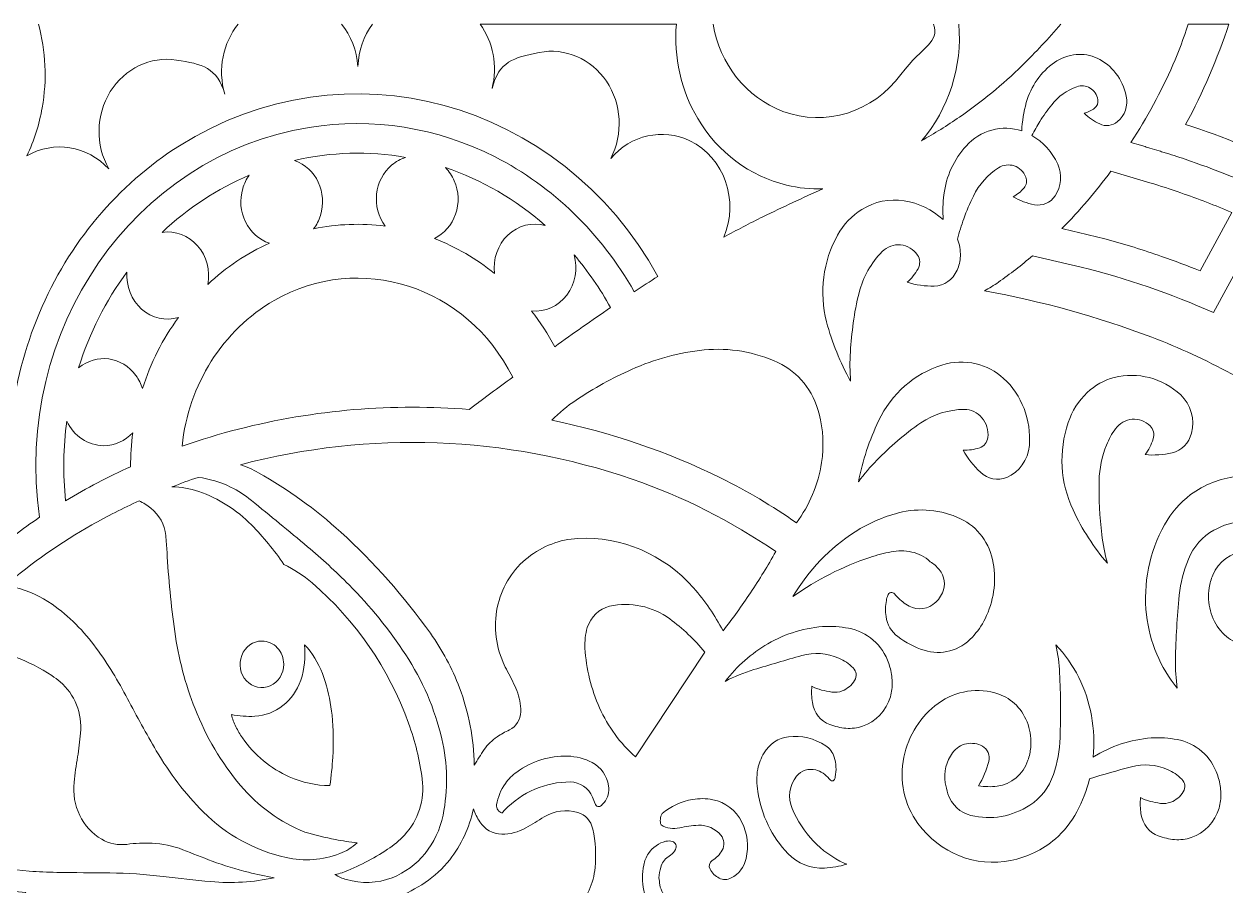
# Model space of a CAD drawing. Header units: millimetres. Extents: x -1202 to 1200, y -590 to 590.
# Drawn here: x -197 to 628, y -2 to 590 of the extents above; entities that cross this region are included whole.
import ezdxf

# ---------------------------------------------------------------- set-up
doc = ezdxf.new("R2010")
doc.units = ezdxf.units.MM
doc.header["$MEASUREMENT"] = 0
doc.layers.add('Layer 1', color=7, linetype='Continuous')

msp = doc.modelspace()

# ---------------------------------------------------------------- linework, layer by layer
at = {"layer": 'Layer 1', "color": 250, "lineweight": 20}
for points, knots in [([(-187.5674, 589.9734), (-182.5279, 571.38), (-181.6278, 551.7219), (-185.0285, 532.5767), (-187.0055, 521.092), (-190.5243, 509.9692), (-195.486, 499.5574), (-176.9755, 510.2104), (-154.076, 506.5473), (-139.3211, 490.5741), (-148.6107, 506.9663), (-148.2061, 527.5994), (-138.2829, 543.5662), (-128.3522, 559.533), (-110.6814, 567.9831), (-92.8808, 565.2785), (-75.0802, 562.5677), (-64.9357, 560.1107), (-59.6078, 541.8203), (-64.8137, 558.9809), (-60.8712, 577.1092), (-50.45, 589.9734)], [0, 0, 0, 0, 0.14285714, 0.14285714, 0.14285714, 0.28571429, 0.28571429, 0.28571429, 0.42857143, 0.42857143, 0.42857143, 0.57142857, 0.57142857, 0.57142857, 0.71428571, 0.71428571, 0.71428571, 0.85714286, 0.85714286, 0.85714286, 1, 1, 1, 1]), ([(20.3431, 589.9734), (26.838, 581.9786), (30.9369, 571.8669), (31.7537, 560.9488), (32.1584, 571.6683), (35.7412, 581.7764), (41.7406, 589.9734)], [0, 0, 0, 0, 0.5, 0.5, 0.5, 1, 1, 1, 1]), ([(115.5204, 589.9734), (115.5204, 589.9734), (250.2993, 589.9734), (250.2993, 589.9734), (248.3685, 567.3437), (253.4633, 544.526), (265.0006, 525.117), (278.8243, 501.8747), (300.7468, 485.4317), (325.9515, 479.4005), (334.1342, 477.4387), (342.5308, 476.6198), (350.9196, 476.9499), (337.1342, 470.7282), (323.4174, 464.3224), (309.7692, 457.7453), (300.701, 453.2377), (291.7244, 448.5334), (282.8317, 443.6322), (293.5945, 468.7221), (283.2134, 498.3512), (259.6575, 509.8105), (240.9943, 518.7303), (219.0565, 513.8672), (205.2863, 497.7607), (213.9728, 514.5275), (212.8127, 535.1225), (202.3093, 550.664), (191.8061, 566.2054), (173.8376, 573.919), (156.1439, 570.4717), (138.4578, 567.0308), (128.4126, 564.1421), (123.7564, 545.6485), (127.8478, 561.361), (124.4702, 577.7163), (115.5204, 589.9734)], [0, 0, 0, 0, 0.08333333, 0.08333333, 0.08333333, 0.16666667, 0.16666667, 0.16666667, 0.25, 0.25, 0.25, 0.33333333, 0.33333333, 0.33333333, 0.41666667, 0.41666667, 0.41666667, 0.5, 0.5, 0.5, 0.58333333, 0.58333333, 0.58333333, 0.66666667, 0.66666667, 0.66666667, 0.75, 0.75, 0.75, 0.83333333, 0.83333333, 0.83333333, 0.91666667, 0.91666667, 0.91666667, 1, 1, 1, 1]), ([(275.5606, 589.9734), (280.0539, 562.5662), (298.1597, 539.3899), (323.4555, 530.0563), (352.7745, 519.2382), (385.3071, 529.396), (404.5046, 555.3556), (419.7936, 576.0352), (431.2525, 576.5653), (426.8252, 589.9734)], [0, 0, 0, 0, 0.33333333, 0.33333333, 0.33333333, 0.66666667, 0.66666667, 0.66666667, 1, 1, 1, 1]), ([(418.5267, 509.8676), (427.4575, 514.8957), (436.1899, 520.3238), (444.7008, 526.1201), (459.9367, 536.6081), (474.3099, 548.4546), (487.668, 561.5265), (496.9258, 570.5868), (505.7945, 580.0777), (514.2538, 589.9734)], [0, 0, 0, 0, 0.33333333, 0.33333333, 0.33333333, 0.66666667, 0.66666667, 0.66666667, 1, 1, 1, 1]), ([(601.5513, 589.9734), (601.5513, 589.9734), (629.5849, 589.9734), (629.5849, 589.9734), (621.7046, 566.0986), (611.7766, 543.0372), (599.9291, 521.0793), (626.1033, 512.4515), (651.7507, 502.1032), (676.7265, 490.0979), (701.7175, 478.0926), (725.8155, 464.0939), (748.8294, 448.2223), (748.8294, 448.2223), (734.3951, 430.8588), (734.3951, 430.8588), (721.6858, 439.512), (708.6179, 447.543), (695.2293, 454.9392), (693.6187, 455.828), (692.008, 456.7104), (690.3898, 457.5865), (690.3898, 457.5865), (640.5223, 381.6187), (640.5223, 381.6187), (661.315, 371.0228), (681.3293, 358.7572), (700.3893, 344.9299), (693.7256, 346.3393), (686.9091, 343.4062), (683.0314, 337.4639), (679.1538, 331.5279), (678.9477, 323.7001), (682.5124, 317.5419), (649.6974, 341.4445), (614.1344, 360.7507), (576.6861, 374.978), (539.3217, 389.1672), (500.8582, 399.833), (461.7457, 406.8355), (465.0662, 408.6258), (468.295, 410.6129), (471.4017, 412.8032), (479.4623, 418.4599), (487.2711, 424.5101), (494.805, 430.9413), (494.805, 430.9413), (511.4835, 427.0559), (511.4835, 427.0559), (511.4835, 427.0559), (528.1696, 423.1769), (528.1696, 423.1769), (559.229, 415.4443), (589.6243, 404.9817), (619.0579, 391.9035), (619.0579, 391.9035), (662.4677, 471.7377), (662.4677, 471.7377), (643.1634, 480.8797), (623.424, 488.9425), (603.3258, 495.8879), (598.3414, 497.6211), (593.334, 499.2908), (588.3038, 500.9033), (587.2274, 501.2334), (586.1512, 501.5572), (585.0673, 501.881), (583.991, 502.2111), (582.9071, 502.5413), (581.8308, 502.865), (581.8308, 502.865), (575.3503, 504.8331), (575.3503, 504.8331), (574.274, 505.1569), (573.1977, 505.487), (572.1138, 505.8172), (571.0376, 506.1409), (569.9537, 506.4711), (568.8773, 506.7949), (568.8773, 506.7949), (562.3968, 508.7629), (562.3968, 508.7629), (573.3428, 525.6503), (582.9758, 543.4519), (591.2197, 561.9963), (595.2518, 571.0711), (598.7014, 580.4166), (601.5513, 589.9734)], [0, 0, 0, 0, 0.03448276, 0.03448276, 0.03448276, 0.06896552, 0.06896552, 0.06896552, 0.10344828, 0.10344828, 0.10344828, 0.13793103, 0.13793103, 0.13793103, 0.17241379, 0.17241379, 0.17241379, 0.20689655, 0.20689655, 0.20689655, 0.24137931, 0.24137931, 0.24137931, 0.27586207, 0.27586207, 0.27586207, 0.31034483, 0.31034483, 0.31034483, 0.34482759, 0.34482759, 0.34482759, 0.37931034, 0.37931034, 0.37931034, 0.4137931, 0.4137931, 0.4137931, 0.44827586, 0.44827586, 0.44827586, 0.48275862, 0.48275862, 0.48275862, 0.51724138, 0.51724138, 0.51724138, 0.55172414, 0.55172414, 0.55172414, 0.5862069, 0.5862069, 0.5862069, 0.62068966, 0.62068966, 0.62068966, 0.65517241, 0.65517241, 0.65517241, 0.68965517, 0.68965517, 0.68965517, 0.72413793, 0.72413793, 0.72413793, 0.75862069, 0.75862069, 0.75862069, 0.79310345, 0.79310345, 0.79310345, 0.82758621, 0.82758621, 0.82758621, 0.86206897, 0.86206897, 0.86206897, 0.89655172, 0.89655172, 0.89655172, 0.93103448, 0.93103448, 0.93103448, 0.96551724, 0.96551724, 0.96551724, 1, 1, 1, 1]), ([(-204.2259, 238.9901), (-198.5239, 243.2945), (-192.7227, 247.4402), (-186.8222, 251.4271), (-205.119, 379.7395), (-122.2761, 499.5574), (-1.7789, 519.0477), (41.7226, 526.082), (86.2011, 519.0223), (125.886, 498.7829), (165.5251, 478.5624), (198.7218, 446.3939), (221.3389, 406.2578), (226.7661, 409.8257), (232.2161, 413.3429), (237.6967, 416.8219), (170.2119, 538.1762), (23.1282, 578.2996), (-90.8351, 506.4393), (-133.245, 479.6925), (-166.8386, 439.5945), (-186.9673, 391.6749), (-207.0731, 343.8062), (-213.0957, 290.5728), (-204.2259, 238.9901)], [0, 0, 0, 0, 0.125, 0.125, 0.125, 0.25, 0.25, 0.25, 0.375, 0.375, 0.375, 0.5, 0.5, 0.5, 0.625, 0.625, 0.625, 0.75, 0.75, 0.75, 0.875, 0.875, 0.875, 1, 1, 1, 1]), ([(433.5106, 455.72), (433.129, 461.4402), (433.2892, 467.1857), (433.9915, 472.8677), (435.5562, 485.4507), (440.8918, 497.164), (449.2121, 506.2616), (454.0591, 511.5627), (460.1885, 515.3528), (466.921, 517.2066), (473.6612, 519.0668), (480.7523, 518.8636), (487.3932, 516.6226), (487.7138, 523.2061), (488.7748, 529.7325), (490.5381, 536.0557), (493.7058, 547.3944), (500.568, 557.1586), (509.8958, 563.5898), (514.3765, 566.6752), (519.4983, 568.5417), (524.811, 569.0306), (529.6809, 569.4813), (534.5815, 568.6243), (539.0698, 566.5483), (549.2982, 561.8185), (556.7712, 552.1368), (559.1603, 540.5315), (560.5114, 533.9607), (558.2061, 527.1422), (553.2216, 522.9966), (549.718, 520.0762), (544.9855, 519.4604), (540.9247, 521.384), (537.0393, 523.2251), (533.4365, 525.6884), (530.2611, 528.6977), (532.8029, 529.4151), (535.215, 530.5896), (537.3828, 532.1767), (539.1613, 533.4845), (540.0468, 535.7827), (539.6423, 538.0429), (539.0393, 541.4013), (537.1004, 544.3217), (534.3144, 546.0358), (531.5359, 547.7499), (528.1925, 548.0991), (525.1545, 546.9944), (518.4907, 544.5566), (512.5522, 540.2712), (507.957, 534.5765), (505.0335, 530.9514), (502.3314, 527.1232), (499.8734, 523.1236), (497.9346, 519.9746), (496.0721, 516.7686), (494.2935, 513.5117), (502.0107, 509.0931), (508.2394, 502.2111), (512.0865, 493.8309), (515.3229, 486.7839), (514.6513, 478.4164), (510.3308, 472.0614), (507.0791, 467.2746), (501.5375, 464.9002), (496.0797, 465.9477), (491.0037, 466.9317), (486.1108, 468.7728), (481.592, 471.4202), (484.3705, 472.9629), (486.8818, 475.0072), (489.0115, 477.4578), (490.7671, 479.483), (491.2251, 482.4224), (490.187, 484.9428), (488.6755, 488.6123), (485.7597, 491.4121), (482.1797, 492.631), (478.5922, 493.8563), (474.6916, 493.3802), (471.4627, 491.3296), (464.135, 486.6887), (458.1582, 479.9845), (454.1812, 471.9535), (451.6852, 466.9063), (449.4945, 461.6941), (447.6243, 456.3422), (446.0138, 451.7394), (444.5406, 447.0795), (443.1971, 442.3815), (444.7238, 438.6993), (445.4412, 434.6933), (445.2886, 430.6683), (445.113, 427.3099), (444.3268, 424.0213), (442.9757, 420.9739), (440.1133, 414.511), (434.0755, 410.3273), (427.3735, 410.1495), (421.1067, 409.9844), (414.8628, 410.8478), (408.8478, 412.7143), (411.8019, 415.3617), (414.3055, 418.536), (416.252, 422.0849), (417.8626, 425.0307), (417.6794, 428.7066), (415.794, 431.4492), (413.0461, 435.4361), (408.8325, 437.9819), (404.2069, 438.4263), (399.5887, 438.8771), (395.0089, 437.1947), (391.6274, 433.8045), (383.979, 426.1227), (378.4678, 416.3394), (375.6969, 405.534), (373.9566, 398.741), (372.6283, 391.84), (371.7277, 384.8629), (370.8651, 378.2539), (370.2239, 371.6132), (369.7889, 364.9535), (369.3538, 358.2874), (369.3996, 351.596), (369.911, 344.9363), (362.7205, 357.6462), (357.1789, 371.3403), (353.4462, 385.6374), (348.2022, 405.7372), (350.9349, 427.2527), (361.0184, 445.1432), (365.1021, 452.3934), (370.8346, 458.4309), (377.6815, 462.7035), (386.4139, 468.1443), (396.6271, 470.2457), (406.6418, 468.6713), (416.5574, 467.1095), (425.8622, 462.6274), (433.5106, 455.72)], [0, 0, 0, 0, 0.0212766, 0.0212766, 0.0212766, 0.04255319, 0.04255319, 0.04255319, 0.06382979, 0.06382979, 0.06382979, 0.08510638, 0.08510638, 0.08510638, 0.10638298, 0.10638298, 0.10638298, 0.12765957, 0.12765957, 0.12765957, 0.14893617, 0.14893617, 0.14893617, 0.17021277, 0.17021277, 0.17021277, 0.19148936, 0.19148936, 0.19148936, 0.21276596, 0.21276596, 0.21276596, 0.23404255, 0.23404255, 0.23404255, 0.25531915, 0.25531915, 0.25531915, 0.27659574, 0.27659574, 0.27659574, 0.29787234, 0.29787234, 0.29787234, 0.31914894, 0.31914894, 0.31914894, 0.34042553, 0.34042553, 0.34042553, 0.36170213, 0.36170213, 0.36170213, 0.38297872, 0.38297872, 0.38297872, 0.40425532, 0.40425532, 0.40425532, 0.42553191, 0.42553191, 0.42553191, 0.44680851, 0.44680851, 0.44680851, 0.46808511, 0.46808511, 0.46808511, 0.4893617, 0.4893617, 0.4893617, 0.5106383, 0.5106383, 0.5106383, 0.53191489, 0.53191489, 0.53191489, 0.55319149, 0.55319149, 0.55319149, 0.57446809, 0.57446809, 0.57446809, 0.59574468, 0.59574468, 0.59574468, 0.61702128, 0.61702128, 0.61702128, 0.63829787, 0.63829787, 0.63829787, 0.65957447, 0.65957447, 0.65957447, 0.68085106, 0.68085106, 0.68085106, 0.70212766, 0.70212766, 0.70212766, 0.72340426, 0.72340426, 0.72340426, 0.74468085, 0.74468085, 0.74468085, 0.76595745, 0.76595745, 0.76595745, 0.78723404, 0.78723404, 0.78723404, 0.80851064, 0.80851064, 0.80851064, 0.82978723, 0.82978723, 0.82978723, 0.85106383, 0.85106383, 0.85106383, 0.87234043, 0.87234043, 0.87234043, 0.89361702, 0.89361702, 0.89361702, 0.91489362, 0.91489362, 0.91489362, 0.93617021, 0.93617021, 0.93617021, 0.95744681, 0.95744681, 0.95744681, 0.9787234, 0.9787234, 0.9787234, 1, 1, 1, 1]), ([(-11.7172, 496.3831), (2.9766, 491.1582), (10.9074, 474.2327), (5.9994, 458.5833), (4.9536, 455.2629), (3.3659, 452.1585), (1.3126, 449.4158), (17.4873, 452.806), (34.0665, 453.4345), (50.4245, 451.2823), (40.8142, 464.2209), (42.8676, 483.0065), (55.012, 493.2469), (57.8057, 495.5959), (60.9811, 497.3608), (64.3855, 498.4464), (39.1274, 502.9095), (13.2967, 502.2111), (-11.7172, 496.3831)], [0, 0, 0, 0, 0.16666667, 0.16666667, 0.16666667, 0.33333333, 0.33333333, 0.33333333, 0.5, 0.5, 0.5, 0.66666667, 0.66666667, 0.66666667, 0.83333333, 0.83333333, 0.83333333, 1, 1, 1, 1]), ([(160.22, 451.7394), (151.1823, 454.2027), (141.595, 451.7204), (134.626, 445.1178), (127.6569, 438.5152), (124.2296, 428.6558), (125.4738, 418.809), (112.9248, 428.9542), (99.002, 437.0042), (84.1784, 442.699), (90.9337, 446.0193), (96.1777, 452.0569), (98.7501, 459.4911), (101.3225, 466.9254), (101.0095, 475.1469), (97.8952, 482.3399), (96.4067, 485.7745), (94.3151, 488.879), (91.7429, 491.4819), (116.7796, 483.1081), (140.0379, 469.6109), (160.22, 451.7394)], [0, 0, 0, 0, 0.14285714, 0.14285714, 0.14285714, 0.28571429, 0.28571429, 0.28571429, 0.42857143, 0.42857143, 0.42857143, 0.57142857, 0.57142857, 0.57142857, 0.71428571, 0.71428571, 0.71428571, 0.85714286, 0.85714286, 0.85714286, 1, 1, 1, 1]), ([(514.9795, 449.6698), (514.9795, 449.6698), (522.5744, 447.8223), (522.5744, 447.8223), (522.5744, 447.8223), (526.3682, 446.9018), (526.3682, 446.9018), (526.3682, 446.9018), (528.2688, 446.4383), (528.2688, 446.4383), (528.2688, 446.4383), (530.1694, 445.9812), (530.1694, 445.9812), (530.1694, 445.9812), (532.0702, 445.5178), (532.0702, 445.5178), (532.0702, 445.5178), (533.9709, 445.0543), (533.9709, 445.0543), (533.9709, 445.0543), (537.7645, 444.1338), (537.7645, 444.1338), (537.7645, 444.1338), (545.3595, 442.2863), (545.3595, 442.2863), (558.1528, 438.8009), (570.8391, 434.8775), (583.388, 430.5096), (592.273, 427.4432), (601.0741, 424.1292), (609.7988, 420.574), (609.7988, 420.574), (631.6067, 460.7101), (631.6067, 460.7101), (620.096, 465.5604), (608.4553, 470.0299), (596.6774, 474.093), (589.6167, 476.5499), (582.5102, 478.8799), (575.3732, 481.0765), (575.3732, 481.0765), (548.6189, 488.8917), (548.6189, 488.8917), (538.2988, 474.9818), (527.0552, 461.8719), (514.9795, 449.6698)], [0, 0, 0, 0, 0.06666667, 0.06666667, 0.06666667, 0.13333333, 0.13333333, 0.13333333, 0.2, 0.2, 0.2, 0.26666667, 0.26666667, 0.26666667, 0.33333333, 0.33333333, 0.33333333, 0.4, 0.4, 0.4, 0.46666667, 0.46666667, 0.46666667, 0.53333333, 0.53333333, 0.53333333, 0.6, 0.6, 0.6, 0.66666667, 0.66666667, 0.66666667, 0.73333333, 0.73333333, 0.73333333, 0.8, 0.8, 0.8, 0.86666667, 0.86666667, 0.86666667, 0.93333333, 0.93333333, 0.93333333, 1, 1, 1, 1]), ([(-71.4315, 411.2732), (-58.8216, 423.0753), (-44.4941, 432.6237), (-29.0217, 439.5564), (-36.1205, 441.9371), (-42.0362, 447.2192), (-45.4788, 454.2408), (-48.9213, 461.2688), (-49.6007, 469.4585), (-47.3642, 477.0197), (-46.3795, 480.3655), (-44.8452, 483.4953), (-42.8377, 486.276), (-64.8059, 477.0134), (-85.0721, 463.713), (-102.7124, 446.978), (-93.6747, 448.2985), (-84.5987, 444.8575), (-78.3778, 437.7597), (-72.1568, 430.6556), (-69.5691, 420.7771), (-71.4315, 411.2669)], [0, 0, 0, 0, 0.14285714, 0.14285714, 0.14285714, 0.28571429, 0.28571429, 0.28571429, 0.42857143, 0.42857143, 0.42857143, 0.57142857, 0.57142857, 0.57142857, 0.71428571, 0.71428571, 0.71428571, 0.85714286, 0.85714286, 0.85714286, 1, 1, 1, 1]), ([(138.0304, 347.59), (106.452, 410.3336), (33.0895, 433.9315), (-25.8233, 400.3028), (-60.9818, 379.9998), (-84.5759, 342.6571), (-88.9955, 300.3244), (-37.8991, 318.0053), (15.4874, 327.014), (69.2173, 327.014), (82.1632, 327.014), (95.109, 326.4998), (108.0168, 325.4777), (108.0168, 325.4777), (109.8869, 326.8553), (109.8869, 326.8553), (110.5128, 327.3188), (111.1388, 327.7822), (111.7646, 328.2393), (112.3905, 328.7028), (113.0165, 329.1599), (113.6424, 329.6233), (113.6424, 329.6233), (114.5736, 330.3153), (114.5736, 330.3153), (114.8866, 330.5439), (115.1995, 330.7788), (115.5125, 331.0073), (115.5125, 331.0073), (123.0159, 336.537), (123.0159, 336.537), (128.0157, 340.2256), (133.023, 343.9078), (138.0304, 347.59)], [0, 0, 0, 0, 0.09090909, 0.09090909, 0.09090909, 0.18181818, 0.18181818, 0.18181818, 0.27272727, 0.27272727, 0.27272727, 0.36363636, 0.36363636, 0.36363636, 0.45454545, 0.45454545, 0.45454545, 0.54545455, 0.54545455, 0.54545455, 0.63636364, 0.63636364, 0.63636364, 0.72727273, 0.72727273, 0.72727273, 0.81818182, 0.81818182, 0.81818182, 0.90909091, 0.90909091, 0.90909091, 1, 1, 1, 1]), ([(150.8541, 393.0272), (156.8462, 385.3834), (162.1894, 377.1747), (166.8075, 368.5088), (179.4862, 377.6381), (192.2641, 386.6087), (205.1489, 395.4079), (198.0118, 408.3465), (189.623, 420.4533), (180.1121, 431.5317), (182.8295, 422.0342), (180.9517, 411.7176), (175.0818, 403.9977), (169.2196, 396.2777), (160.1361, 392.1701), (150.8465, 393.0399)], [0, 0, 0, 0, 0.2, 0.2, 0.2, 0.4, 0.4, 0.4, 0.6, 0.6, 0.6, 0.8, 0.8, 0.8, 1, 1, 1, 1]), ([(-159.9993, 354.1164), (-147.7404, 364.2044), (-130.123, 361.7919), (-120.6503, 348.7391), (-118.6886, 346.0346), (-117.1771, 342.9936), (-116.1848, 339.7431), (-110.5974, 357.3732), (-102.262, 373.8734), (-91.5297, 388.5578), (-100.3231, 386.0183), (-109.7348, 388.1832), (-116.765, 394.3731), (-123.7876, 400.5567), (-127.5583, 409.9971), (-126.8637, 419.6788), (-141.4048, 400.0552), (-152.618, 377.8667), (-159.9917, 354.1291)], [0, 0, 0, 0, 0.16666667, 0.16666667, 0.16666667, 0.33333333, 0.33333333, 0.33333333, 0.5, 0.5, 0.5, 0.66666667, 0.66666667, 0.66666667, 0.83333333, 0.83333333, 0.83333333, 1, 1, 1, 1]), ([(164.716, 318.0625), (204.8512, 309.9172), (243.8873, 296.5723), (280.9693, 278.32), (298.9148, 269.4827), (316.2192, 259.236), (332.7222, 247.6497), (341.6988, 259.655), (347.6602, 273.895), (350.0571, 289.0238), (351.6677, 300.2037), (351.0876, 311.6186), (348.3472, 322.5509), (344.4162, 338.213), (334.0045, 351.1198), (320.0511, 357.6145), (304.1207, 365.0297), (286.6865, 368.0136), (269.3745, 366.274), (252.2456, 364.5599), (235.4603, 360.0714), (219.5985, 352.9673), (206.3702, 347.044), (193.6152, 339.9907), (181.4479, 331.8708), (175.4558, 327.8711), (169.8531, 323.2429), (164.716, 318.0625)], [0, 0, 0, 0, 0.11111111, 0.11111111, 0.11111111, 0.22222222, 0.22222222, 0.22222222, 0.33333333, 0.33333333, 0.33333333, 0.44444444, 0.44444444, 0.44444444, 0.55555556, 0.55555556, 0.55555556, 0.66666667, 0.66666667, 0.66666667, 0.77777778, 0.77777778, 0.77777778, 0.88888889, 0.88888889, 0.88888889, 1, 1, 1, 1]), ([(375.3459, 275.8694), (378.1472, 290.4078), (382.7957, 304.47), (389.1543, 317.6688), (398.1004, 336.245), (413.817, 350.0914), (432.6328, 355.9575), (440.2431, 358.3319), (448.2885, 358.6303), (456.0285, 356.8209), (463.0128, 355.1957), (469.501, 351.7483), (474.9282, 346.8028), (487.4543, 335.3815), (494.0341, 318.2339), (492.6142, 300.7434), (491.8052, 290.8712), (485.7597, 282.3577), (477.0579, 278.8469), (470.9284, 276.3836), (464.0204, 277.7168), (459.0971, 282.3196), (454.3873, 286.7192), (450.3494, 291.868), (447.1129, 297.5754), (450.9676, 297.3913), (454.8301, 297.9119), (458.5245, 299.1181), (461.5701, 300.1085), (463.7838, 302.9336), (464.1425, 306.3111), (464.6769, 311.225), (463.1961, 316.1452), (460.0894, 319.821), (456.975, 323.4905), (452.5325, 325.5666), (447.8915, 325.5094), (437.373, 325.3888), (427.0911, 322.1764), (418.1756, 316.234), (412.5728, 312.501), (407.199, 308.3808), (402.1, 303.9113), (397.2606, 299.6704), (392.5586, 295.2518), (387.994, 290.6681), (383.4369, 286.0844), (379.2082, 281.1388), (375.3459, 275.8694)], [0, 0, 0, 0, 0.0625, 0.0625, 0.0625, 0.125, 0.125, 0.125, 0.1875, 0.1875, 0.1875, 0.25, 0.25, 0.25, 0.3125, 0.3125, 0.3125, 0.375, 0.375, 0.375, 0.4375, 0.4375, 0.4375, 0.5, 0.5, 0.5, 0.5625, 0.5625, 0.5625, 0.625, 0.625, 0.625, 0.6875, 0.6875, 0.6875, 0.75, 0.75, 0.75, 0.8125, 0.8125, 0.8125, 0.875, 0.875, 0.875, 0.9375, 0.9375, 0.9375, 1, 1, 1, 1]), ([(546.1609, 219.9252), (536.7951, 230.9147), (528.8795, 243.2056), (522.6202, 256.4679), (513.8193, 275.1076), (512.598, 296.7818), (519.2388, 316.4118), (521.9334, 324.3667), (526.4598, 331.4708), (532.406, 337.0703), (537.7035, 342.054), (544.0619, 345.5775), (550.9317, 347.3424), (567.0378, 351.469), (584.0215, 347.025), (596.5018, 335.426), (603.5166, 328.9059), (606.3944, 318.6846), (603.9212, 309.1363), (602.1808, 302.4067), (597.0896, 297.2516), (590.6929, 295.7343), (584.5788, 294.2868), (578.2891, 293.8487), (572.0527, 294.4392), (574.4801, 297.6579), (576.3655, 301.302), (577.6249, 305.2065), (578.6554, 308.4062), (577.8081, 311.9487), (575.4801, 314.2469), (572.152, 317.5101), (567.7018, 319.1417), (563.1907, 318.7481), (558.6871, 318.3545), (554.5423, 315.9674), (551.7638, 312.1709), (549.2677, 308.7617), (547.1839, 305.0223), (545.558, 301.0608), (542.3902, 293.2837), (540.6804, 284.9226), (540.5354, 276.4535), (540.3293, 264.1181), (540.9552, 251.7826), (542.4055, 239.5361), (543.1917, 232.9081), (544.4435, 226.35), (546.1609, 219.9252)], [0, 0, 0, 0, 0.0625, 0.0625, 0.0625, 0.125, 0.125, 0.125, 0.1875, 0.1875, 0.1875, 0.25, 0.25, 0.25, 0.3125, 0.3125, 0.3125, 0.375, 0.375, 0.375, 0.4375, 0.4375, 0.4375, 0.5, 0.5, 0.5, 0.5625, 0.5625, 0.5625, 0.625, 0.625, 0.625, 0.6875, 0.6875, 0.6875, 0.75, 0.75, 0.75, 0.8125, 0.8125, 0.8125, 0.875, 0.875, 0.875, 0.9375, 0.9375, 0.9375, 1, 1, 1, 1]), ([(-122.8868, 309.4918), (-128.1537, 303.8098), (-135.3441, 300.61), (-142.8475, 300.6037), (-153.5951, 300.6799), (-163.3808, 307.219), (-168.1133, 317.4974), (-170.5788, 299.3911), (-170.8613, 281.0245), (-168.953, 262.842), (-154.5034, 271.4888), (-139.6188, 279.2723), (-124.36, 286.1605), (-124.3829, 293.9694), (-123.8867, 301.7782), (-122.8792, 309.5108)], [0, 0, 0, 0, 0.2, 0.2, 0.2, 0.4, 0.4, 0.4, 0.6, 0.6, 0.6, 0.8, 0.8, 0.8, 1, 1, 1, 1]), ([(318.5779, 227.8991), (287.9078, 248.9702), (254.7721, 265.6735), (220.0336, 277.5899), (132.9772, 307.4602), (39.8295, 310.9075), (-48.9671, 287.5445), (-44.6926, 286.1288), (-40.5554, 284.3004), (-36.6014, 282.0784), (-16.3658, 270.7143), (2.6178, 256.9885), (20.0062, 241.155), (42.7379, 220.4648), (63.3245, 197.2415), (81.4228, 171.8787), (89.5979, 160.4194), (96.3151, 147.8554), (101.4064, 134.5232), (107.7649, 117.5914), (111.215, 99.5803), (111.6043, 81.347), (113.7721, 84.9594), (116.0392, 88.5019), (118.3903, 91.9747), (120.7642, 95.4791), (123.7564, 98.463), (127.1989, 100.7548), (129.901, 102.5578), (132.733, 104.145), (135.6641, 105.4973), (140.3661, 107.6748), (143.4499, 112.576), (143.5262, 118.0422), (143.6026, 123.0068), (142.6714, 127.927), (140.786, 132.4663), (138.9159, 136.9548), (136.8167, 141.329), (134.4885, 145.5635), (133.3665, 147.6205), (132.3284, 149.7282), (131.3895, 151.8868), (125.9242, 164.4571), (124.7105, 178.6527), (127.9623, 192.061), (131.2216, 204.8598), (138.4655, 216.1096), (148.5107, 223.9502), (158.4873, 231.74), (170.3798, 236.2539), (182.7303, 236.9268), (212.5912, 238.5584), (241.6279, 226.1532), (262.1458, 202.9933), (270.0232, 194.1052), (276.8168, 184.2014), (282.3661, 173.5039)], [0, 0, 0, 0, 0.05263158, 0.05263158, 0.05263158, 0.10526316, 0.10526316, 0.10526316, 0.15789474, 0.15789474, 0.15789474, 0.21052632, 0.21052632, 0.21052632, 0.26315789, 0.26315789, 0.26315789, 0.31578947, 0.31578947, 0.31578947, 0.36842105, 0.36842105, 0.36842105, 0.42105263, 0.42105263, 0.42105263, 0.47368421, 0.47368421, 0.47368421, 0.52631579, 0.52631579, 0.52631579, 0.57894737, 0.57894737, 0.57894737, 0.63157895, 0.63157895, 0.63157895, 0.68421053, 0.68421053, 0.68421053, 0.73684211, 0.73684211, 0.73684211, 0.78947368, 0.78947368, 0.78947368, 0.84210526, 0.84210526, 0.84210526, 0.89473684, 0.89473684, 0.89473684, 0.94736842, 0.94736842, 0.94736842, 1, 1, 1, 1]), ([(594.1737, 134.155), (582.5178, 148.2681), (575.1518, 165.803), (573.0374, 184.4617), (570.6177, 205.9518), (574.9457, 227.6896), (585.3573, 246.2847), (589.9297, 254.4554), (596.0591, 261.5215), (603.3335, 267.0384), (612.6918, 273.8886), (623.5004, 278.1549), (634.7898, 279.4564), (659.1244, 282.6116), (683.0544, 270.9619), (696.7407, 249.3067), (705.2898, 235.7841), (707.7248, 218.9094), (703.3892, 203.2854), (699.2748, 188.474), (689.9929, 175.91), (677.4364, 168.171), (664.6966, 160.3178), (649.2699, 159.1306), (635.5913, 164.9523), (631.164, 166.8315), (627.1948, 169.7582), (623.9812, 173.5039), (617.2869, 181.5857), (614.3787, 192.4546), (616.0733, 203.0822), (616.5466, 206.047), (617.3633, 208.9484), (618.5006, 211.7037), (622.4012, 221.1949), (631.0419, 227.4864), (640.7666, 227.9245), (645.0488, 228.1149), (649.3386, 227.7149), (653.5292, 226.7373), (650.1172, 221.7472), (647.3998, 216.262), (645.4534, 210.4466), (644.1176, 206.4343), (645.6212, 201.9712), (649.0562, 199.7873), (652.3079, 197.7176), (656.1016, 196.8415), (659.8648, 197.2796), (663.7196, 197.7367), (667.2842, 199.6857), (669.8719, 202.7648), (674.4899, 208.2564), (676.7646, 215.5383), (676.1387, 222.8773), (675.9249, 225.4739), (675.4899, 228.0451), (674.841, 230.5655), (672.8565, 238.2854), (667.269, 244.3674), (660.0633, 246.6529), (646.5067, 250.9637), (631.9044, 249.5289), (619.3173, 242.6406), (611.5162, 238.3743), (605.3334, 231.3718), (601.7992, 222.8201), (598.5322, 214.9034), (596.4178, 206.4978), (595.54, 197.8954), (594.0439, 183.211), (593.1584, 168.4631), (592.9065, 153.6898), (592.7921, 147.1507), (593.2119, 140.6179), (594.1737, 134.155)], [0, 0, 0, 0, 0.04, 0.04, 0.04, 0.08, 0.08, 0.08, 0.12, 0.12, 0.12, 0.16, 0.16, 0.16, 0.2, 0.2, 0.2, 0.24, 0.24, 0.24, 0.28, 0.28, 0.28, 0.32, 0.32, 0.32, 0.36, 0.36, 0.36, 0.4, 0.4, 0.4, 0.44, 0.44, 0.44, 0.48, 0.48, 0.48, 0.52, 0.52, 0.52, 0.56, 0.56, 0.56, 0.6, 0.6, 0.6, 0.64, 0.64, 0.64, 0.68, 0.68, 0.68, 0.72, 0.72, 0.72, 0.76, 0.76, 0.76, 0.8, 0.8, 0.8, 0.84, 0.84, 0.84, 0.88, 0.88, 0.88, 0.92, 0.92, 0.92, 0.96, 0.96, 0.96, 1, 1, 1, 1]), ([(-96.018, 272.2888), (-89.713, 272.3142), (-83.4462, 271.2539), (-77.4541, 269.1652), (-63.9664, 264.4545), (-51.6312, 256.5949), (-41.3569, 246.1641), (-33.197, 237.8791), (-25.747, 228.8387), (-19.0909, 219.1443), (-12.1752, 215.7287), (-5.6793, 211.437), (0.2668, 206.3645), (29.9447, 181.0461), (52.8059, 147.8237), (66.5304, 110.0619), (71.0188, 97.7265), (74.133, 84.8705), (75.82, 71.7606), (77.6367, 57.6222), (73.1407, 43.4012), (63.6604, 33.3132), (60.172, 29.6056), (56.2944, 26.3488), (52.0961, 23.5934), (42.2111, 17.1051), (31.7232, 11.7215), (20.8001, 7.5187), (19.2353, 6.9156), (17.6095, 6.5093), (15.953, 6.3188), (18.4109, 4.8078), (21.0443, 3.6333), (23.7771, 2.8207), (34.0895, -0.233), (45.0431, 0.1987), (55.1264, 4.0523), (72.9271, 11.0676), (86.1401, 27.282), (90.1398, 47.0517), (93.6435, 64.3581), (93.3611, 82.2993), (89.2925, 99.4724), (84.4073, 120.1309), (76.0185, 139.6656), (64.5306, 157.1054), (53.1113, 174.4499), (40.0738, 190.5183), (25.6166, 205.063), (16.4873, 214.2558), (6.9687, 222.9979), (-2.9009, 231.2702), (-15.6636, 241.9613), (-28.4949, 252.5508), (-41.4027, 263.0324), (-45.8375, 266.6321), (-50.6159, 269.7176), (-55.6614, 272.238), (-62.745, 275.6218), (-70.2637, 277.8565), (-77.9732, 278.8596), (-84.0339, 276.809), (-90.0565, 274.6187), (-96.0257, 272.2888)], [0, 0, 0, 0, 0.04761905, 0.04761905, 0.04761905, 0.0952381, 0.0952381, 0.0952381, 0.14285714, 0.14285714, 0.14285714, 0.19047619, 0.19047619, 0.19047619, 0.23809524, 0.23809524, 0.23809524, 0.28571429, 0.28571429, 0.28571429, 0.33333333, 0.33333333, 0.33333333, 0.38095238, 0.38095238, 0.38095238, 0.42857143, 0.42857143, 0.42857143, 0.47619048, 0.47619048, 0.47619048, 0.52380952, 0.52380952, 0.52380952, 0.57142857, 0.57142857, 0.57142857, 0.61904762, 0.61904762, 0.61904762, 0.66666667, 0.66666667, 0.66666667, 0.71428571, 0.71428571, 0.71428571, 0.76190476, 0.76190476, 0.76190476, 0.80952381, 0.80952381, 0.80952381, 0.85714286, 0.85714286, 0.85714286, 0.9047619, 0.9047619, 0.9047619, 0.95238095, 0.95238095, 0.95238095, 1, 1, 1, 1]), ([(-210.6683, 204.3646), (-192.051, 220.2997), (-172.0521, 234.3112), (-150.9463, 246.2212), (-140.3668, 252.2017), (-129.5581, 257.7123), (-118.5589, 262.7467), (-115.6505, 261.3945), (-112.895, 259.6931), (-110.3532, 257.6805), (-104.6664, 253.1857), (-100.9948, 246.3863), (-100.2086, 238.9013), (-99.8193, 235.1873), (-99.5293, 231.4606), (-99.3308, 227.734), (-98.3461, 209.4182), (-96.5829, 191.1658), (-94.0334, 173.0214), (-91.4763, 154.8199), (-86.7972, 137.031), (-80.1104, 120.0547), (-72.5231, 100.7993), (-61.9741, 83.0294), (-48.8908, 67.4689), (-36.8227, 53.1019), (-21.6404, 42.1061), (-4.6565, 35.4337), (2.2285, 33.4084), (9.1977, 31.6943), (16.2202, 30.304), (21.1817, 29.3326), (26.1815, 28.5771), (31.2041, 28.0248), (27.6776, 24.8187), (23.632, 22.3237), (19.2582, 20.6667), (7.4649, 16.1973), (-5.2596, 15.2386), (-17.526, 17.8987), (-38.8684, 22.5332), (-58.5697, 33.4084), (-74.4238, 49.3181), (-86.8125, 61.7551), (-97.6515, 75.8428), (-106.6739, 91.2255), (-113.5514, 102.9642), (-120.1541, 114.8806), (-126.482, 126.9684), (-132.81, 139.0689), (-139.9546, 150.6615), (-147.8701, 161.651), (-156.3507, 173.4214), (-166.6248, 183.5855), (-178.2807, 191.7182), (-185.9293, 197.0574), (-194.3867, 200.9427), (-203.2794, 203.2028), (-205.7068, 203.8187), (-208.1798, 204.2059), (-210.6683, 204.3646)], [0, 0, 0, 0, 0.05, 0.05, 0.05, 0.1, 0.1, 0.1, 0.15, 0.15, 0.15, 0.2, 0.2, 0.2, 0.25, 0.25, 0.25, 0.3, 0.3, 0.3, 0.35, 0.35, 0.35, 0.4, 0.4, 0.4, 0.45, 0.45, 0.45, 0.5, 0.5, 0.5, 0.55, 0.55, 0.55, 0.6, 0.6, 0.6, 0.65, 0.65, 0.65, 0.7, 0.7, 0.7, 0.75, 0.75, 0.75, 0.8, 0.8, 0.8, 0.85, 0.85, 0.85, 0.9, 0.9, 0.9, 0.95, 0.95, 0.95, 1, 1, 1, 1]), ([(330.3559, 197.0129), (341.1263, 215.2208), (355.7667, 230.4766), (373.094, 241.5486), (382.3225, 247.3957), (392.3219, 251.7446), (402.7565, 254.4618), (416.9924, 258.1694), (431.9916, 256.76), (445.4031, 250.4558), (457.1658, 244.9261), (465.5852, 233.5367), (467.8827, 220.0648), (470.1116, 207.012), (468.1194, 193.5402), (462.2419, 181.846), (459.9061, 177.1988), (456.9597, 172.9389), (453.4866, 169.1868), (444.8841, 159.8924), (432.1595, 156.4261), (420.4273, 160.1908), (413.9315, 162.2732), (407.7944, 165.4475), (402.2452, 169.6058), (397.94, 172.8246), (395.047, 177.7765), (394.2303, 183.3126), (393.696, 186.9757), (393.7723, 190.7087), (394.4669, 194.3401), (394.6959, 195.5464), (395.0242, 196.7272), (395.4286, 197.8763), (395.7722, 198.8413), (396.5584, 199.5524), (397.5125, 199.7428), (398.459, 199.9396), (399.4361, 199.5968), (400.0926, 198.8413), (402.413, 196.1559), (405.0084, 193.7688), (407.8402, 191.7245), (413.4354, 187.6804), (420.7708, 187.6423), (426.3965, 191.6293), (429.1978, 193.6164), (431.4573, 196.3463), (432.9534, 199.5524), (435.4189, 204.8471), (434.564, 211.2148), (430.8085, 215.5636), (428.9765, 217.6841), (426.8773, 219.5125), (424.5645, 220.9917), (420.9235, 224.3184), (416.5497, 226.6103), (411.8477, 227.6324), (407.1837, 228.6545), (402.3749, 228.699), (397.6881, 227.7721), (392.7953, 226.8007), (387.9558, 225.5183), (383.2003, 223.9312), (364.4762, 217.6841), (346.6832, 208.6182), (330.3559, 197.0129)], [0, 0, 0, 0, 0.04545455, 0.04545455, 0.04545455, 0.09090909, 0.09090909, 0.09090909, 0.13636364, 0.13636364, 0.13636364, 0.18181818, 0.18181818, 0.18181818, 0.22727273, 0.22727273, 0.22727273, 0.27272727, 0.27272727, 0.27272727, 0.31818182, 0.31818182, 0.31818182, 0.36363636, 0.36363636, 0.36363636, 0.40909091, 0.40909091, 0.40909091, 0.45454545, 0.45454545, 0.45454545, 0.5, 0.5, 0.5, 0.54545455, 0.54545455, 0.54545455, 0.59090909, 0.59090909, 0.59090909, 0.63636364, 0.63636364, 0.63636364, 0.68181818, 0.68181818, 0.68181818, 0.72727273, 0.72727273, 0.72727273, 0.77272727, 0.77272727, 0.77272727, 0.81818182, 0.81818182, 0.81818182, 0.86363636, 0.86363636, 0.86363636, 0.90909091, 0.90909091, 0.90909091, 0.95454545, 0.95454545, 0.95454545, 1, 1, 1, 1]), ([(282.3661, 173.5039), (288.9687, 181.9857), (295.2662, 190.7214), (301.2506, 199.6984), (307.3571, 208.8658), (313.1354, 218.2745), (318.5779, 227.8991)], [0, 0, 0, 0, 0.5, 0.5, 0.5, 1, 1, 1, 1]), ([(269.7866, 158.8322), (269.7866, 158.8322), (245.9863, 122.9878), (245.9863, 122.9878), (245.9863, 122.9878), (222.1862, 87.1497), (222.1862, 87.1497), (211.8127, 96.26), (203.439, 107.6748), (197.6455, 120.5943), (191.8672, 133.4757), (188.4475, 147.4173), (187.585, 161.6637), (187.2949, 166.4125), (187.8369, 171.1803), (189.1879, 175.7196), (191.4092, 183.1983), (197.2562, 188.8232), (204.4696, 190.423), (218.7893, 193.6037), (233.7046, 190.4548), (245.8032, 181.7), (254.7188, 175.2498), (262.787, 167.5616), (269.7866, 158.8322)], [0, 0, 0, 0, 0.125, 0.125, 0.125, 0.25, 0.25, 0.25, 0.375, 0.375, 0.375, 0.5, 0.5, 0.5, 0.625, 0.625, 0.625, 0.75, 0.75, 0.75, 0.875, 0.875, 0.875, 1, 1, 1, 1]), ([(283.7783, 138.853), (291.9305, 149.3283), (301.8765, 158.064), (313.0743, 164.6095), (325.4325, 171.8342), (339.1874, 175.9354), (353.2707, 176.583), (359.1329, 176.7544), (364.9876, 176.1576), (370.7049, 174.8054), (383.2538, 171.8406), (393.2991, 161.8351), (396.9171, 148.6934), (397.8255, 145.3921), (398.3598, 141.9766), (398.5048, 138.5356), (398.6499, 135.0819), (398.2148, 131.6283), (397.2225, 128.3333), (394.3142, 118.6834), (387.2077, 111.1158), (378.1396, 108.0177), (374.468, 106.7797), (370.598, 106.3226), (366.7584, 106.6781), (362.9419, 107.0273), (359.1787, 107.8844), (355.5606, 109.2239), (349.2861, 111.5348), (344.7139, 117.3311), (343.6529, 124.3083), (343.0804, 128.0349), (342.9964, 131.8314), (343.3934, 135.5898), (345.4772, 134.3836), (347.6985, 133.4694), (350.0037, 132.8853), (352.3012, 132.2949), (354.6294, 131.8378), (356.9728, 131.5076), (359.4002, 131.1648), (361.8657, 131.4442), (364.1785, 132.3266), (367.6668, 133.6535), (370.659, 136.1612), (372.6894, 139.4625), (374.3764, 142.1924), (373.9643, 145.8175), (371.7201, 148.0522), (368.8271, 150.9345), (365.4609, 153.2263), (361.7893, 154.8199), (353.7516, 158.3053), (344.8665, 158.9211), (336.47, 156.5657), (325.4172, 153.4612), (314.3949, 150.2361), (303.4031, 146.8904), (296.6554, 144.8334), (290.0832, 142.1416), (283.7783, 138.853)], [0, 0, 0, 0, 0.05, 0.05, 0.05, 0.1, 0.1, 0.1, 0.15, 0.15, 0.15, 0.2, 0.2, 0.2, 0.25, 0.25, 0.25, 0.3, 0.3, 0.3, 0.35, 0.35, 0.35, 0.4, 0.4, 0.4, 0.45, 0.45, 0.45, 0.5, 0.5, 0.5, 0.55, 0.55, 0.55, 0.6, 0.6, 0.6, 0.65, 0.65, 0.65, 0.7, 0.7, 0.7, 0.75, 0.75, 0.75, 0.8, 0.8, 0.8, 0.85, 0.85, 0.85, 0.9, 0.9, 0.9, 0.95, 0.95, 0.95, 1, 1, 1, 1]), ([(-34.2045, 166.5394), (-40.2653, 166.5394), (-45.7307, 162.6477), (-48.0512, 156.6864), (-50.3716, 150.725), (-49.0893, 143.8557), (-44.7994, 139.2911), (-40.5172, 134.7264), (-34.0671, 133.3614), (-28.4721, 135.8311), (-22.8693, 138.3007), (-19.213, 144.1224), (-19.213, 150.579), (-19.213, 154.8072), (-20.7931, 158.8703), (-23.6097, 161.8605), (-26.4187, 164.8571), (-30.2277, 166.5394), (-34.2045, 166.5394)], [0, 0, 0, 0, 0.16666667, 0.16666667, 0.16666667, 0.33333333, 0.33333333, 0.33333333, 0.5, 0.5, 0.5, 0.66666667, 0.66666667, 0.66666667, 0.83333333, 0.83333333, 0.83333333, 1, 1, 1, 1]), ([(-309.7393, 40.0491), (-305.7014, 62.6884), (-298.5568, 84.5785), (-288.5344, 105.0084), (-278.5349, 125.3939), (-266.3447, 144.4716), (-252.2081, 161.8605), (-244.9032, 162.8826), (-237.5065, 162.9398), (-230.1864, 162.0319), (-211.8056, 159.7591), (-194.112, 153.1883), (-178.3799, 142.8019), (-176.4412, 141.5131), (-174.5634, 140.1164), (-172.7696, 138.5991), (-162.7396, 130.13), (-157.4269, 116.8169), (-158.6712, 103.2498), (-159.175, 97.79), (-159.8618, 92.3556), (-160.7474, 86.9529), (-161.6786, 81.1756), (-162.48, 75.373), (-163.1365, 69.5576), (-164.938, 53.6098), (-157.404, 38.1128), (-144.1375, 30.4817), (-138.9088, 27.4661), (-132.9244, 26.2535), (-127.024, 27.0027), (-121.2457, 27.7391), (-115.4216, 28.0057), (-109.6127, 27.7899), (-102.407, 27.5296), (-95.2852, 26.0123), (-88.5452, 23.3078), (-81.8432, 20.6159), (-75.1108, 18.013), (-68.3554, 15.4926), (-60.1802, 12.5278), (-51.8906, 9.982), (-43.4941, 7.8615), (-37.6548, 6.3823), (-31.7773, 5.1126), (-25.8616, 4.0523), (-40.128, 0.9859), (-54.7379, 0.0908), (-69.2409, 1.3922), (-80.1715, 2.3699), (-91.087, 3.5444), (-101.9872, 4.903), (-114.101, 6.414), (-126.2912, 7.2266), (-138.4891, 7.3346), (-150.6869, 7.4425), (-162.8771, 7.5822), (-175.0671, 7.7472), (-181.3493, 7.8361), (-187.6391, 8.1091), (-193.9059, 8.5662), (-217.2558, 10.5724), (-240.369, 15.0228), (-262.9022, 21.8412), (-278.909, 26.6916), (-294.5645, 32.7736), (-309.7393, 40.0491)], [0, 0, 0, 0, 0.04545455, 0.04545455, 0.04545455, 0.09090909, 0.09090909, 0.09090909, 0.13636364, 0.13636364, 0.13636364, 0.18181818, 0.18181818, 0.18181818, 0.22727273, 0.22727273, 0.22727273, 0.27272727, 0.27272727, 0.27272727, 0.31818182, 0.31818182, 0.31818182, 0.36363636, 0.36363636, 0.36363636, 0.40909091, 0.40909091, 0.40909091, 0.45454545, 0.45454545, 0.45454545, 0.5, 0.5, 0.5, 0.54545455, 0.54545455, 0.54545455, 0.59090909, 0.59090909, 0.59090909, 0.63636364, 0.63636364, 0.63636364, 0.68181818, 0.68181818, 0.68181818, 0.72727273, 0.72727273, 0.72727273, 0.77272727, 0.77272727, 0.77272727, 0.81818182, 0.81818182, 0.81818182, 0.86363636, 0.86363636, 0.86363636, 0.90909091, 0.90909091, 0.90909091, 0.95454545, 0.95454545, 0.95454545, 1, 1, 1, 1]), ([(-5.0535, 163.9048), (-4.023, 155.7023), (-4.8779, 147.3602), (-7.5571, 139.5895), (-12.4423, 125.3812), (-24.831, 115.6678), (-39.0211, 114.9123), (-44.4253, 114.6266), (-49.8297, 115.0266), (-55.1423, 116.0995), (-54.4096, 113.1855), (-53.3715, 110.3603), (-52.0509, 107.6812), (-50.7381, 105.0148), (-49.2419, 102.4436), (-47.5855, 99.9993), (-39.3188, 88.1972), (-28.2202, 78.979), (-15.4499, 73.3287), (-6.6107, 69.4179), (2.8545, 67.3673), (12.4265, 67.2911), (13.4264, 73.7668), (14.1058, 80.2932), (14.457, 86.8386), (14.9836, 96.4124), (14.808, 106.0052), (13.9455, 115.5472), (13.1135, 123.4068), (11.5486, 131.1585), (9.2816, 138.688), (7.0069, 146.2619), (3.4728, 153.3406), (-1.1453, 159.5877), (-2.3132, 161.1621), (-3.6184, 162.6096), (-5.0535, 163.9048)], [0, 0, 0, 0, 0.08333333, 0.08333333, 0.08333333, 0.16666667, 0.16666667, 0.16666667, 0.25, 0.25, 0.25, 0.33333333, 0.33333333, 0.33333333, 0.41666667, 0.41666667, 0.41666667, 0.5, 0.5, 0.5, 0.58333333, 0.58333333, 0.58333333, 0.66666667, 0.66666667, 0.66666667, 0.75, 0.75, 0.75, 0.83333333, 0.83333333, 0.83333333, 0.91666667, 0.91666667, 0.91666667, 1, 1, 1, 1]), ([(536.3981, 86.8323), (537.1539, 87.3021), (537.9172, 87.7592), (538.6881, 88.2036), (551.0463, 95.4283), (564.8012, 99.5295), (578.8845, 100.1771), (584.7391, 100.3485), (590.5937, 99.7517), (596.3109, 98.3995), (608.8675, 95.4347), (618.9052, 85.4292), (622.5233, 72.2939), (623.4393, 68.9862), (623.9659, 65.577), (624.111, 62.136), (624.256, 58.676), (623.8209, 55.2224), (622.8286, 51.9274), (619.9204, 42.2775), (612.8139, 34.7099), (603.7533, 31.6118), (600.0817, 30.3738), (596.2117, 29.9167), (592.3722, 30.2722), (588.5557, 30.6214), (584.7925, 31.4785), (581.1667, 32.818), (574.8922, 35.1353), (570.32, 40.9316), (569.2589, 47.9151), (568.6941, 51.6417), (568.6026, 55.4319), (569.0071, 59.1839), (571.0834, 57.9777), (573.3123, 57.0635), (575.6175, 56.4794), (577.915, 55.889), (580.2355, 55.4319), (582.5789, 55.1017), (585.0063, 54.7589), (587.4793, 55.0383), (589.7846, 55.9207), (593.2806, 57.2476), (596.2728, 59.7553), (598.3032, 63.0566), (599.9825, 65.7865), (599.5779, 69.4052), (597.3415, 71.6336), (594.4408, 74.5222), (591.0747, 76.8204), (587.4031, 78.414), (579.5638, 81.8168), (570.9077, 82.4644), (562.6945, 80.2741), (553.0691, 77.7029), (543.4818, 74.9603), (533.9403, 72.0463), (532.032, 64.1105), (529.1238, 56.4858), (525.2995, 49.3753), (521.46, 42.2394), (516.4374, 35.9098), (510.476, 30.6849), (501.5909, 23.149), (491.0876, 18.0828), (479.9127, 15.937), (455.8452, 10.985), (431.2054, 20.8191), (416.1299, 41.395), (406.7105, 54.2447), (403.1764, 70.8972), (406.4739, 86.8069), (409.5958, 101.8849), (418.0306, 115.1155), (430.0451, 123.7686), (442.2353, 132.5552), (457.5475, 134.8915), (471.5696, 130.1109), (476.1114, 128.5619), (480.2638, 125.9399), (483.7217, 122.4418), (490.9349, 114.8806), (494.5531, 104.2529), (493.5531, 93.5301), (493.2784, 90.5145), (492.6525, 87.5497), (491.6906, 84.6991), (488.4084, 74.9603), (480.2104, 68.0593), (470.562, 66.9039), (466.3028, 66.396), (461.9976, 66.4722), (457.7536, 67.1324), (460.8221, 72.3574), (463.1731, 78.0203), (464.7379, 83.9563), (465.8218, 88.0575), (464.0281, 92.4064), (460.4557, 94.3364), (457.0743, 96.1711), (453.227, 96.7679), (449.4945, 96.0441), (445.6855, 95.3077), (442.2659, 93.0984), (439.8843, 89.8479), (435.625, 84.0262), (433.8388, 76.5792), (434.938, 69.291), (435.3273, 66.7198), (435.9303, 64.1867), (436.747, 61.7234), (439.2355, 54.1748), (445.2046, 48.5246), (452.5401, 46.7787), (466.3561, 43.4901), (480.821, 46.0168), (492.9272, 53.8257), (500.423, 58.6697), (506.1327, 66.1103), (509.0942, 74.9032), (511.8346, 83.0485), (513.3842, 91.5874), (513.6971, 100.2342), (514.2315, 114.9948), (514.1323, 129.7745), (513.4147, 144.5287), (513.1017, 151.0551), (512.2468, 157.5434), (510.8652, 163.9175), (523.4217, 150.7123), (531.9251, 133.7678), (535.2608, 115.3186), (536.9096, 105.929), (537.2989, 96.3362), (536.3981, 86.8323)], [0, 0, 0, 0, 0.02222222, 0.02222222, 0.02222222, 0.04444444, 0.04444444, 0.04444444, 0.06666667, 0.06666667, 0.06666667, 0.08888889, 0.08888889, 0.08888889, 0.11111111, 0.11111111, 0.11111111, 0.13333333, 0.13333333, 0.13333333, 0.15555556, 0.15555556, 0.15555556, 0.17777778, 0.17777778, 0.17777778, 0.2, 0.2, 0.2, 0.22222222, 0.22222222, 0.22222222, 0.24444444, 0.24444444, 0.24444444, 0.26666667, 0.26666667, 0.26666667, 0.28888889, 0.28888889, 0.28888889, 0.31111111, 0.31111111, 0.31111111, 0.33333333, 0.33333333, 0.33333333, 0.35555556, 0.35555556, 0.35555556, 0.37777778, 0.37777778, 0.37777778, 0.4, 0.4, 0.4, 0.42222222, 0.42222222, 0.42222222, 0.44444444, 0.44444444, 0.44444444, 0.46666667, 0.46666667, 0.46666667, 0.48888889, 0.48888889, 0.48888889, 0.51111111, 0.51111111, 0.51111111, 0.53333333, 0.53333333, 0.53333333, 0.55555556, 0.55555556, 0.55555556, 0.57777778, 0.57777778, 0.57777778, 0.6, 0.6, 0.6, 0.62222222, 0.62222222, 0.62222222, 0.64444444, 0.64444444, 0.64444444, 0.66666667, 0.66666667, 0.66666667, 0.68888889, 0.68888889, 0.68888889, 0.71111111, 0.71111111, 0.71111111, 0.73333333, 0.73333333, 0.73333333, 0.75555556, 0.75555556, 0.75555556, 0.77777778, 0.77777778, 0.77777778, 0.8, 0.8, 0.8, 0.82222222, 0.82222222, 0.82222222, 0.84444444, 0.84444444, 0.84444444, 0.86666667, 0.86666667, 0.86666667, 0.88888889, 0.88888889, 0.88888889, 0.91111111, 0.91111111, 0.91111111, 0.93333333, 0.93333333, 0.93333333, 0.95555556, 0.95555556, 0.95555556, 0.97777778, 0.97777778, 0.97777778, 1, 1, 1, 1]), ([(367.3463, 13.3467), (366.7356, 13.588), (366.1249, 13.8483), (365.522, 14.1276), (349.6372, 21.4095), (336.8899, 34.7544), (329.7911, 51.5402), (326.6614, 58.9236), (327.8674, 67.5705), (332.8672, 73.6779), (336.1037, 77.6331), (341.1568, 79.3218), (345.9428, 78.0584), (349.538, 77.1061), (352.7516, 74.9539), (355.1102, 71.9066), (355.6828, 71.1702), (356.4843, 70.6686), (357.3621, 70.4909), (357.7818, 70.4083), (358.2017, 70.5988), (358.446, 70.967), (358.8963, 71.6717), (359.2169, 72.4589), (359.3849, 73.2906), (360.2779, 77.8299), (360.0107, 82.5342), (358.6138, 86.9211), (357.5834, 90.1462), (355.5301, 92.8825), (352.8127, 94.6728), (345.1566, 99.701), (336.1418, 101.8785), (327.1957, 100.8501), (320.3182, 100.0628), (314.1583, 95.9616), (310.4791, 89.7209), (308.4715, 86.3117), (307.0289, 82.5596), (306.1968, 78.6362), (305.7236, 76.1031), (305.5175, 73.5255), (305.5709, 70.948), (305.6244, 68.3768), (305.8305, 65.8056), (306.1893, 63.2598), (308.6395, 47.0644), (315.9063, 32.1324), (326.9285, 20.6731), (333.5847, 13.7404), (342.6834, 10.1153), (351.9807, 10.6803), (357.1789, 10.9977), (362.3236, 11.8929), (367.3463, 13.3467)], [0, 0, 0, 0, 0.05555556, 0.05555556, 0.05555556, 0.11111111, 0.11111111, 0.11111111, 0.16666667, 0.16666667, 0.16666667, 0.22222222, 0.22222222, 0.22222222, 0.27777778, 0.27777778, 0.27777778, 0.33333333, 0.33333333, 0.33333333, 0.38888889, 0.38888889, 0.38888889, 0.44444444, 0.44444444, 0.44444444, 0.5, 0.5, 0.5, 0.55555556, 0.55555556, 0.55555556, 0.61111111, 0.61111111, 0.61111111, 0.66666667, 0.66666667, 0.66666667, 0.72222222, 0.72222222, 0.72222222, 0.77777778, 0.77777778, 0.77777778, 0.83333333, 0.83333333, 0.83333333, 0.88888889, 0.88888889, 0.88888889, 0.94444444, 0.94444444, 0.94444444, 1, 1, 1, 1]), ([(130.6262, 48.442), (131.1835, 49.1023), (131.7636, 49.7435), (132.359, 50.3593), (144.4193, 62.9169), (160.6474, 69.9068), (177.5168, 69.8052), (184.0584, 69.7671), (189.9894, 65.7167), (192.7526, 59.3998), (193.4015, 57.9205), (193.9892, 56.4159), (194.5159, 54.8859), (194.8365, 53.959), (195.5693, 53.267), (196.47, 53.0448), (197.3706, 52.8226), (198.3172, 53.0956), (198.989, 53.7685), (199.6148, 54.3971), (200.2026, 55.0573), (200.7522, 55.7493), (203.2711, 58.8728), (204.3627, 63.0185), (203.7444, 67.0816), (202.6911, 74.0397), (198.5156, 80.0265), (192.5618, 83.1183), (187.2873, 85.8546), (181.5318, 87.3592), (175.6619, 87.5306), (163.2123, 87.8988), (150.9762, 84.0706), (140.6867, 76.5919), (137.7174, 74.4334), (135.0916, 71.7796), (132.9086, 68.7323), (129.8552, 64.4279), (127.7714, 59.4252), (126.8173, 54.1241), (126.8249, 52.867), (127.1684, 51.6417), (127.8096, 50.5879), (128.4661, 49.5213), (129.4659, 48.7531), (130.6262, 48.442)], [0, 0, 0, 0, 0.06666667, 0.06666667, 0.06666667, 0.13333333, 0.13333333, 0.13333333, 0.2, 0.2, 0.2, 0.26666667, 0.26666667, 0.26666667, 0.33333333, 0.33333333, 0.33333333, 0.4, 0.4, 0.4, 0.46666667, 0.46666667, 0.46666667, 0.53333333, 0.53333333, 0.53333333, 0.6, 0.6, 0.6, 0.66666667, 0.66666667, 0.66666667, 0.73333333, 0.73333333, 0.73333333, 0.8, 0.8, 0.8, 0.86666667, 0.86666667, 0.86666667, 0.93333333, 0.93333333, 0.93333333, 1, 1, 1, 1]), ([(240.5287, 48.0928), (246.5742, 53.1972), (253.7493, 56.5492), (261.3749, 57.8253), (266.0159, 58.5808), (270.7408, 58.5237), (275.3665, 57.6476), (283.8698, 56.0413), (291.2129, 50.3593), (295.2738, 42.2394), (299.0903, 34.602), (300.1286, 25.7266), (298.1897, 17.3273), (296.8309, 11.4739), (293.106, 6.5664), (288.0223, 3.9317), (285.3735, 2.5604), (282.2821, 2.535), (279.6182, 3.8682), (277.0229, 5.1697), (274.8627, 7.2901), (273.4429, 9.9439), (272.3513, 12.0008), (273.0002, 14.6165), (274.9161, 15.8164), (277.7251, 17.5749), (280.0838, 20.0446), (281.786, 23.0094), (283.6332, 26.2281), (283.2821, 30.3611), (280.931, 33.1799), (277.0076, 37.8715), (271.298, 40.4173), (265.4052, 40.0999), (261.0924, 39.865), (256.8102, 39.2619), (252.5891, 38.2969), (248.2382, 37.3065), (243.6965, 38.0176), (239.7959, 40.3031), (239.3455, 41.5728), (239.1852, 42.9378), (239.3227, 44.2837), (239.4524, 45.6359), (239.8645, 46.931), (240.5287, 48.0928)], [0, 0, 0, 0, 0.06666667, 0.06666667, 0.06666667, 0.13333333, 0.13333333, 0.13333333, 0.2, 0.2, 0.2, 0.26666667, 0.26666667, 0.26666667, 0.33333333, 0.33333333, 0.33333333, 0.4, 0.4, 0.4, 0.46666667, 0.46666667, 0.46666667, 0.53333333, 0.53333333, 0.53333333, 0.6, 0.6, 0.6, 0.66666667, 0.66666667, 0.66666667, 0.73333333, 0.73333333, 0.73333333, 0.8, 0.8, 0.8, 0.86666667, 0.86666667, 0.86666667, 0.93333333, 0.93333333, 0.93333333, 1, 1, 1, 1]), ([(110.9861, 51.2608), (108.1771, 38.481), (102.643, 26.5646), (94.7961, 16.4385), (89.9337, 10.3692), (84.2394, 5.1126), (77.9115, 0.8399), (71.5989, -3.42), (64.8893, -6.9753), (57.8896, -9.7623), (65.6755, -14.327), (73.6751, -18.4663), (81.8502, -22.1739), (92.7885, -27.1322), (104.0398, -31.2779), (115.5202, -34.5855), (120.1001, -35.8425), (124.7487, -36.8393), (129.4354, -37.563), (138.412, -38.9597), (147.5718, -37.8487), (156.0218, -34.3443), (165.3724, -30.4716), (173.9521, -24.7515), (181.3105, -17.4823), (188.8521, -10.0417), (193.5541, 0.0971), (194.5388, 10.9977), (195.3327, 19.8541), (194.7984, 28.793), (192.9664, 37.4716), (191.7832, 43.0584), (187.7835, 47.4834), (182.5852, 48.9499), (174.8299, 51.1402), (166.5784, 50.0038), (159.6018, 45.801), (155.3959, 43.2679), (151.1748, 40.7729), (146.9306, 38.3223), (141.8622, 35.3892), (136.1755, 33.8909), (130.4048, 33.9735), (124.3975, 34.056), (118.8024, 37.2113), (115.3522, 42.4426), (113.5585, 45.1788), (112.0852, 48.1373), (110.9861, 51.2608)], [0, 0, 0, 0, 0.0625, 0.0625, 0.0625, 0.125, 0.125, 0.125, 0.1875, 0.1875, 0.1875, 0.25, 0.25, 0.25, 0.3125, 0.3125, 0.3125, 0.375, 0.375, 0.375, 0.4375, 0.4375, 0.4375, 0.5, 0.5, 0.5, 0.5625, 0.5625, 0.5625, 0.625, 0.625, 0.625, 0.6875, 0.6875, 0.6875, 0.75, 0.75, 0.75, 0.8125, 0.8125, 0.8125, 0.875, 0.875, 0.875, 0.9375, 0.9375, 0.9375, 1, 1, 1, 1]), ([(-311.8613, 25.7456), (-312.0598, 24.0823), (-312.2353, 22.4189), (-312.4033, 20.7556), (-312.5713, 18.9716), (-312.7163, 17.1877), (-312.846, 15.4037), (-309.4569, 9.9756), (-305.5792, 4.9094), (-301.2589, 0.2939), (-289.8777, -11.8891), (-277.077, -22.4723), (-263.1846, -31.208), (-248.7884, -40.2548), (-233.6977, -47.9875), (-218.0725, -54.3107), (-212.9353, -56.3931), (-207.6608, -58.0818), (-202.2871, -59.3642), (-203.9511, -57.0406), (-205.1877, -54.406), (-205.9204, -51.5935), (-207.9662, -43.8228), (-207.8135, -35.5822), (-205.4777, -27.9004), (-203.1649, -20.282), (-200.0582, -12.9684), (-196.2264, -6.0801), (-223.5836, -4.0104), (-250.6279, 1.3415), (-276.8556, 9.8677), (-286.0536, 12.8642), (-295.0225, 16.5909), (-303.6938, 21.0222), (-306.4876, 22.4507), (-309.2127, 24.0315), (-311.8613, 25.7456)], [0, 0, 0, 0, 0.08333333, 0.08333333, 0.08333333, 0.16666667, 0.16666667, 0.16666667, 0.25, 0.25, 0.25, 0.33333333, 0.33333333, 0.33333333, 0.41666667, 0.41666667, 0.41666667, 0.5, 0.5, 0.5, 0.58333333, 0.58333333, 0.58333333, 0.66666667, 0.66666667, 0.66666667, 0.75, 0.75, 0.75, 0.83333333, 0.83333333, 0.83333333, 0.91666667, 0.91666667, 0.91666667, 1, 1, 1, 1]), ([(238.3379, 4.0523), (238.5135, 2.4334), (238.7273, 0.8209), (238.9791, -0.7853), (239.6356, -4.931), (241.9256, -8.5751), (245.2765, -10.7971), (246.7116, -11.7431), (248.0168, -12.8858), (249.1618, -14.2), (249.9328, -15.0825), (250.2991, -16.2887), (250.1618, -17.4886), (250.0244, -18.6885), (249.3984, -19.7678), (248.452, -20.428), (247.9633, -20.7709), (247.4137, -20.9804), (246.8336, -21.0375), (244.33, -21.2914), (241.811, -20.8661), (239.4982, -19.8122), (236.1396, -18.2631), (233.2467, -15.7554), (231.1398, -12.5621), (229.5827, -10.1559), (228.4835, -7.4451), (227.8958, -4.5882), (227.3157, -1.7503), (227.0333, 1.1446), (227.0561, 4.0523), (227.0333, 6.9537), (227.3157, 9.8486), (227.8958, 12.6865), (228.4835, 15.5434), (229.5827, 18.2479), (231.1398, 20.654), (233.9871, 24.9774), (238.254, 27.9931), (243.1011, 29.0977), (244.5895, 29.4342), (246.139, 29.3834), (247.6047, 28.939), (248.6351, 28.6279), (249.4824, 27.8343), (249.9022, 26.7805), (250.3221, 25.7266), (250.2763, 24.533), (249.7648, 23.5236), (248.9786, 21.9428), (247.8183, 20.6032), (246.3986, 19.6446), (245.8032, 19.2383), (245.2078, 18.8383), (244.6124, 18.4447), (242.124, 16.794), (240.3302, 14.1975), (239.5974, 11.1819), (239.025, 8.8392), (238.5975, 6.4521), (238.3379, 4.0523)], [0, 0, 0, 0, 0.05, 0.05, 0.05, 0.1, 0.1, 0.1, 0.15, 0.15, 0.15, 0.2, 0.2, 0.2, 0.25, 0.25, 0.25, 0.3, 0.3, 0.3, 0.35, 0.35, 0.35, 0.4, 0.4, 0.4, 0.45, 0.45, 0.45, 0.5, 0.5, 0.5, 0.55, 0.55, 0.55, 0.6, 0.6, 0.6, 0.65, 0.65, 0.65, 0.7, 0.7, 0.7, 0.75, 0.75, 0.75, 0.8, 0.8, 0.8, 0.85, 0.85, 0.85, 0.9, 0.9, 0.9, 0.95, 0.95, 0.95, 1, 1, 1, 1])]:
    msp.add_open_spline(points, degree=3, knots=knots, dxfattribs=at)
msp.add_open_spline([(444.2337, 589.9734), (446.6236, 560.8161), (437.434, 531.6719), (418.5267, 509.8676)], degree=3, dxfattribs=at)

doc.saveas('drawing.dxf')
